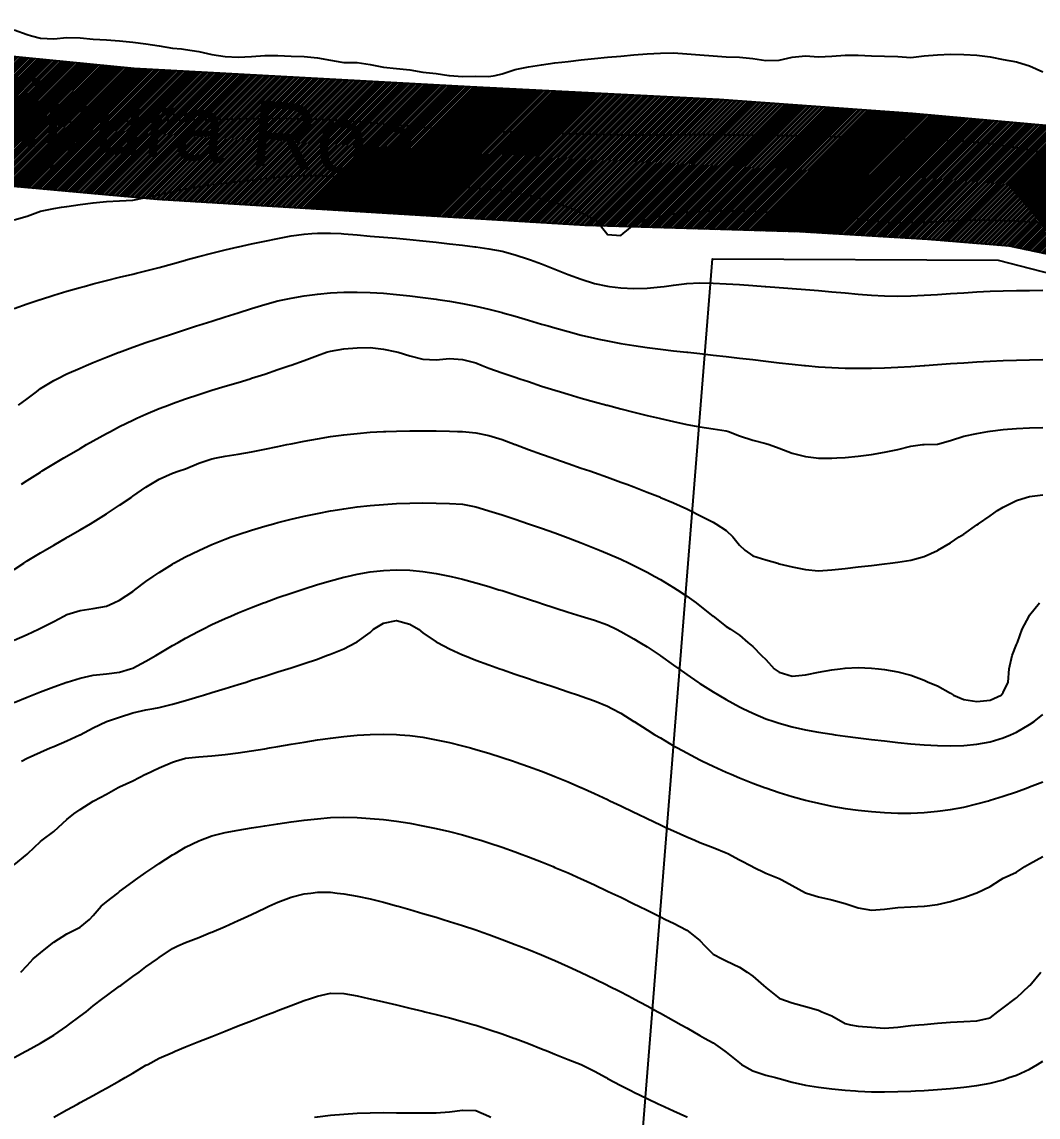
# Model space of a CAD drawing. Extents: x 771911 to 772814, y 1416488 to 1417835.
# Drawn here: x 772245 to 772322.1, y 1417389.2 to 1417472.3 of the extents above; entities that cross this region are included whole.
import ezdxf

# ---------------------------------------------------------------- set-up
doc = ezdxf.new("R2010")
doc.units = 0
doc.header["$MEASUREMENT"] = 0
doc.layers.get('0').update_dxf_attribs({"color": 1, "linetype": 'CONTINUOUS'})
for name, color, linetype in [('746', 1, 'CONTINUOUS'), ('746.5', 1, 'CONTINUOUS'), ('747', 1, 'CONTINUOUS'), ('747.5', 1, 'CONTINUOUS'), ('748', 1, 'CONTINUOUS'), ('748.5', 1, 'CONTINUOUS'), ('749', 1, 'CONTINUOUS'), ('749.5', 1, 'CONTINUOUS'), ('750', 1, 'CONTINUOUS'), ('750.5', 1, 'CONTINUOUS'), ('751', 1, 'CONTINUOUS'), ('751.5', 1, 'CONTINUOUS'), ('752', 1, 'CONTINUOUS'), ('752.5', 1, 'CONTINUOUS'), ('753', 1, 'CONTINUOUS'), ('Survey No. Boundary', 1, 'CONTINUOUS'), ('SyNo_Boundary', 1, 'CONTINUOUS'), ('Tittahalli Kaggalipura Road', 1, 'CONTINUOUS')]:
    doc.layers.add(name, color=color, linetype=linetype)
doc.styles.get("Standard").update_dxf_attribs({"font": 'romans.shx'})

msp = doc.modelspace()

# ---------------------------------------------------------------- hatches: boundary and pattern name
at = {"linetype": 'Continuous', "true_color": 0x636466}
h = msp.add_hatch(dxfattribs=at)
h.set_pattern_fill('ANSI31', color=251)
h.set_pattern_definition([(45, (0, 0), (-0.088388347648, 0.088388347648), [])])
h.paths.add_polyline_path([(772522.605, 1417283.282), (772520.273, 1417268.563), (772513.114, 1417279.501), (772507.162, 1417290.36), (772496.182, 1417312.844), (772486.465, 1417332.406), (772479.386, 1417347.593), (772470.313, 1417366.576), (772466.387, 1417373.719), (772461.818, 1417381.248), (772456.375, 1417390.468), (772449.656, 1417399.267), (772437.614, 1417412.909), (772434.568, 1417415.352), (772429.862, 1417418.006), (772420.904, 1417421.927), (772398.343, 1417429.679), (772374.455, 1417437.098), (772359.806, 1417442.382), (772345.168, 1417448.5), (772332.329, 1417452.613), (772319.893, 1417455.244), (772313.715, 1417455.758), (772303.998, 1417456.338), (772287.74, 1417456.824), (772255.285, 1417458.783), (772218.122, 1417462.161), (772178.418, 1417465.604), (772169.505, 1417466.022), (772152.388, 1417466.955), (772128.675, 1417467.728), (772108.276, 1417467.309), (772091.77, 1417468.596), (772080.058, 1417470.849), (772055.508, 1417476.286), (772058.208, 1417485.719), (772077.753, 1417481.798), (772085.475, 1417480.049), (772095.609, 1417478.541), (772104.838, 1417477.515), (772109.064, 1417477.107), (772119.071, 1417476.495), (772138.247, 1417476.882), (772157.054, 1417476.624), (772180.381, 1417475.948), (772196.42, 1417474.05), (772223.19, 1417472.055), (772238.634, 1417470.221), (772253.531, 1417468.741), (772279.014, 1417467.358), (772297.901, 1417466.392), (772312.541, 1417465.331), (772322.966, 1417464.397), (772327.535, 1417463.818), (772331.621, 1417462.917), (772335.289, 1417461.856), (772341.466, 1417459.507), (772371.808, 1417447.795), (772390.502, 1417441.682), (772410.82, 1417434.724), (772428.227, 1417428.257), (772432.281, 1417426.358), (772437.88, 1417423.044), (772440.261, 1417421.274), (772442.32, 1417419.022), (772450.493, 1417410.045), (772456.22, 1417403.642), (772460.563, 1417398.398), (772465.422, 1417391.673), (772482.284, 1417361.211), (772490.969, 1417343.088), (772497.404, 1417329.704), (772515.608, 1417294.462), (772521.318, 1417285.453)])

# ---------------------------------------------------------------- linework, layer by layer
at = {"layer": '746', "color": 0, "linetype": 'Continuous'}
msp.add_polyline3d([(772244.434, 1417471.666, 746), (772245.434, 1417471.304, 746), (772245.755, 1417471.206, 746), (772246.434, 1417471.036, 746), (772247.434, 1417470.975, 746), (772248.434, 1417471.084, 746), (772249.434, 1417471.049, 746), (772250.434, 1417470.947, 746), (772251.434, 1417470.898, 746), (772252.434, 1417470.819, 746), (772253.434, 1417470.713, 746), (772254.434, 1417470.585, 746), (772255.434, 1417470.439, 746), (772256.434, 1417470.278, 746), (772257.12, 1417470.206, 746), (772257.434, 1417470.175, 746), (772258.434, 1417470.012, 746), (772259.434, 1417469.778, 746), (772260.434, 1417469.631, 746), (772261.434, 1417469.576, 746), (772262.434, 1417469.637, 746), (772263.434, 1417469.718, 746), (772264.434, 1417469.699, 746), (772265.434, 1417469.663, 746), (772266.434, 1417469.624, 746), (772267.434, 1417469.522, 746), (772268.434, 1417469.358, 746), (772269.294, 1417469.206, 746), (772269.434, 1417469.185, 746), (772270.434, 1417469.175, 746), (772271.434, 1417469.017, 746), (772272.434, 1417468.816, 746), (772273.434, 1417468.713, 746), (772274.434, 1417468.632, 746), (772275.434, 1417468.457, 746), (772276.434, 1417468.351, 746), (772277.393, 1417468.206, 746), (772277.434, 1417468.201, 746), (772278.434, 1417468.11, 746), (772279.434, 1417468.144, 746), (772280.434, 1417468.117, 746), (772280.92, 1417468.206, 746), (772281.434, 1417468.328, 746), (772282.434, 1417468.649, 746), (772283.434, 1417468.855, 746), (772284.434, 1417469.011, 746), (772285.434, 1417469.143, 746), (772285.973, 1417469.206, 746), (772286.434, 1417469.262, 746), (772287.434, 1417469.373, 746), (772288.434, 1417469.476, 746), (772289.434, 1417469.575, 746), (772290.434, 1417469.669, 746), (772291.434, 1417469.756, 746), (772292.434, 1417469.831, 746), (772293.434, 1417469.882, 746), (772294.434, 1417469.901, 746), (772295.434, 1417469.848, 746), (772296.434, 1417469.76, 746), (772297.434, 1417469.679, 746), (772298.434, 1417469.607, 746), (772299.434, 1417469.573, 746), (772300.434, 1417469.478, 746), (772301.434, 1417469.342, 746), (772302.434, 1417469.362, 746), (772303.434, 1417469.578, 746), (772304.434, 1417469.674, 746), (772305.434, 1417469.598, 746), (772306.434, 1417469.66, 746), (772307.434, 1417469.74, 746), (772308.434, 1417469.745, 746), (772309.434, 1417469.686, 746), (772310.434, 1417469.668, 746), (772311.434, 1417469.632, 746), (772312.434, 1417469.557, 746), (772313.434, 1417469.678, 746), (772314.434, 1417469.772, 746), (772315.434, 1417469.805, 746), (772316.434, 1417469.797, 746), (772317.434, 1417469.742, 746), (772318.434, 1417469.603, 746), (772319.434, 1417469.397, 746), (772320.434, 1417469.224, 746), (772320.501, 1417469.206, 746), (772321.434, 1417468.934, 746), (772322.434, 1417468.484, 746)], dxfattribs=at)
at = {"layer": '746.5', "color": 0, "linetype": 'Continuous'}
msp.add_polyline3d([(772244.434, 1417464.573, 746.5), (772245.434, 1417464.588, 746.5), (772246.434, 1417464.605, 746.5), (772247.434, 1417464.626, 746.5), (772248.434, 1417464.649, 746.5), (772249.434, 1417464.672, 746.5), (772250.434, 1417464.696, 746.5), (772251.434, 1417464.719, 746.5), (772252.434, 1417464.741, 746.5), (772253.434, 1417464.76, 746.5), (772254.434, 1417464.778, 746.5), (772255.434, 1417464.795, 746.5), (772256.434, 1417464.812, 746.5), (772257.434, 1417464.829, 746.5), (772258.434, 1417464.848, 746.5), (772259.434, 1417464.867, 746.5), (772260.434, 1417464.887, 746.5), (772261.434, 1417464.908, 746.5), (772262.434, 1417464.928, 746.5), (772263.434, 1417464.943, 746.5), (772264.434, 1417464.949, 746.5), (772265.434, 1417464.942, 746.5), (772266.434, 1417464.921, 746.5), (772267.434, 1417464.884, 746.5), (772268.434, 1417464.833, 746.5), (772269.434, 1417464.771, 746.5), (772270.434, 1417464.701, 746.5), (772271.434, 1417464.623, 746.5), (772272.434, 1417464.541, 746.5), (772273.434, 1417464.456, 746.5), (772274.434, 1417464.367, 746.5), (772275.434, 1417464.279, 746.5), (772276.315, 1417464.206, 746.5), (772276.434, 1417464.197, 746.5), (772277.434, 1417464.124, 746.5), (772278.434, 1417464.065, 746.5), (772279.434, 1417464.019, 746.5), (772280.434, 1417463.984, 746.5), (772281.434, 1417463.955, 746.5), (772282.434, 1417463.931, 746.5), (772283.434, 1417463.906, 746.5), (772284.434, 1417463.878, 746.5), (772285.434, 1417463.845, 746.5), (772286.434, 1417463.808, 746.5), (772287.434, 1417463.771, 746.5), (772288.434, 1417463.737, 746.5), (772289.434, 1417463.71, 746.5), (772290.434, 1417463.693, 746.5), (772291.434, 1417463.685, 746.5), (772292.434, 1417463.688, 746.5), (772293.434, 1417463.694, 746.5), (772294.434, 1417463.702, 746.5), (772295.434, 1417463.709, 746.5), (772296.434, 1417463.713, 746.5), (772297.434, 1417463.711, 746.5), (772298.434, 1417463.703, 746.5), (772299.434, 1417463.691, 746.5), (772300.434, 1417463.677, 746.5), (772301.434, 1417463.665, 746.5), (772302.434, 1417463.656, 746.5), (772303.434, 1417463.646, 746.5), (772304.434, 1417463.629, 746.5), (772305.434, 1417463.605, 746.5), (772306.434, 1417463.576, 746.5), (772307.434, 1417463.541, 746.5), (772308.434, 1417463.501, 746.5), (772309.434, 1417463.46, 746.5), (772310.434, 1417463.42, 746.5), (772311.434, 1417463.386, 746.5), (772312.434, 1417463.358, 746.5), (772313.434, 1417463.332, 746.5), (772314.434, 1417463.302, 746.5), (772315.434, 1417463.263, 746.5), (772316.42, 1417463.206, 746.5), (772316.434, 1417463.206, 746.5), (772317.434, 1417463.129, 746.5), (772318.434, 1417463.027, 746.5), (772319.434, 1417462.898, 746.5), (772320.434, 1417462.741, 746.5), (772321.434, 1417462.56, 746.5), (772322.434, 1417462.356, 746.5)], dxfattribs=at)
at = {"layer": '747', "color": 0, "linetype": 'Continuous'}
msp.add_polyline3d([(772244.434, 1417457.238, 747), (772245.434, 1417457.517, 747), (772246.434, 1417457.899, 747), (772247.434, 1417458.116, 747), (772248.016, 1417458.206, 747), (772248.434, 1417458.268, 747), (772249.434, 1417458.406, 747), (772250.434, 1417458.544, 747), (772251.434, 1417458.643, 747), (772252.434, 1417458.68, 747), (772253.434, 1417458.754, 747), (772254.434, 1417458.947, 747), (772255.434, 1417459.167, 747), (772255.602, 1417459.206, 747), (772256.434, 1417459.378, 747), (772257.434, 1417459.592, 747), (772258.434, 1417459.787, 747), (772259.434, 1417459.929, 747), (772260.434, 1417460.039, 747), (772261.434, 1417460.149, 747), (772261.941, 1417460.206, 747), (772262.434, 1417460.261, 747), (772263.434, 1417460.373, 747), (772264.434, 1417460.479, 747), (772265.434, 1417460.565, 747), (772266.434, 1417460.608, 747), (772267.434, 1417460.602, 747), (772268.434, 1417460.561, 747), (772269.434, 1417460.499, 747), (772270.434, 1417460.425, 747), (772271.434, 1417460.343, 747), (772272.434, 1417460.258, 747), (772273.037, 1417460.206, 747), (772273.434, 1417460.172, 747), (772274.434, 1417460.086, 747), (772275.434, 1417460.001, 747), (772276.434, 1417459.916, 747), (772277.434, 1417459.832, 747), (772278.434, 1417459.75, 747), (772279.434, 1417459.666, 747), (772280.434, 1417459.579, 747), (772281.434, 1417459.473, 747), (772282.434, 1417459.318, 747), (772282.977, 1417459.206, 747), (772283.434, 1417459.109, 747), (772284.434, 1417458.857, 747), (772285.434, 1417458.562, 747), (772286.434, 1417458.222, 747), (772286.477, 1417458.206, 747), (772287.434, 1417457.81, 747), (772288.434, 1417457.288, 747), (772288.581, 1417457.206, 747), (772289.379, 1417456.206, 747), (772289.434, 1417456.145, 747), (772290.434, 1417456.072, 747), (772290.61, 1417456.206, 747), (772291.434, 1417456.871, 747), (772292.189, 1417457.206, 747), (772292.434, 1417457.293, 747), (772293.434, 1417457.541, 747), (772294.434, 1417457.711, 747), (772295.434, 1417457.825, 747), (772296.434, 1417457.894, 747), (772297.434, 1417457.926, 747), (772298.434, 1417457.932, 747), (772299.434, 1417457.921, 747), (772300.434, 1417457.898, 747), (772301.434, 1417457.864, 747), (772302.434, 1417457.822, 747), (772303.434, 1417457.772, 747), (772304.434, 1417457.713, 747), (772305.434, 1417457.646, 747), (772306.434, 1417457.568, 747), (772307.434, 1417457.475, 747), (772308.434, 1417457.357, 747), (772309.434, 1417457.207, 747), (772309.44, 1417457.206, 747), (772310.434, 1417457.062, 747), (772311.434, 1417457.02, 747), (772312.434, 1417457.042, 747), (772313.434, 1417457.077, 747), (772314.434, 1417457.133, 747), (772315.434, 1417457.192, 747), (772315.797, 1417457.206, 747), (772316.434, 1417457.231, 747), (772317.434, 1417457.244, 747), (772318.434, 1417457.237, 747), (772319.434, 1417457.211, 747), (772319.535, 1417457.206, 747), (772320.434, 1417457.167, 747), (772321.434, 1417457.104, 747), (772322.434, 1417457.028, 747)], dxfattribs=at)
at = {"layer": '747.5', "color": 0, "linetype": 'Continuous'}
msp.add_polyline3d([(772244.434, 1417450.518, 747.5), (772245.434, 1417450.869, 747.5), (772246.414, 1417451.206, 747.5), (772246.434, 1417451.213, 747.5), (772247.434, 1417451.527, 747.5), (772248.434, 1417451.831, 747.5), (772249.434, 1417452.119, 747.5), (772249.748, 1417452.206, 747.5), (772250.434, 1417452.391, 747.5), (772251.434, 1417452.647, 747.5), (772252.434, 1417452.894, 747.5), (772253.434, 1417453.137, 747.5), (772253.707, 1417453.206, 747.5), (772254.434, 1417453.384, 747.5), (772255.434, 1417453.644, 747.5), (772256.434, 1417453.918, 747.5), (772257.434, 1417454.196, 747.5), (772257.473, 1417454.206, 747.5), (772258.434, 1417454.469, 747.5), (772259.434, 1417454.731, 747.5), (772260.434, 1417454.976, 747.5), (772261.434, 1417455.205, 747.5), (772261.439, 1417455.206, 747.5), (772262.434, 1417455.422, 747.5), (772263.434, 1417455.631, 747.5), (772264.434, 1417455.835, 747.5), (772265.434, 1417456.026, 747.5), (772266.434, 1417456.17, 747.5), (772267.012, 1417456.206, 747.5), (772267.434, 1417456.233, 747.5), (772268.434, 1417456.244, 747.5), (772269.228, 1417456.206, 747.5), (772269.434, 1417456.197, 747.5), (772270.434, 1417456.111, 747.5), (772271.434, 1417456.023, 747.5), (772272.434, 1417455.937, 747.5), (772273.434, 1417455.849, 747.5), (772274.434, 1417455.756, 747.5), (772275.434, 1417455.657, 747.5), (772276.434, 1417455.552, 747.5), (772277.434, 1417455.441, 747.5), (772278.434, 1417455.323, 747.5), (772279.363, 1417455.206, 747.5), (772279.434, 1417455.197, 747.5), (772280.434, 1417455.058, 747.5), (772281.434, 1417454.877, 747.5), (772282.434, 1417454.602, 747.5), (772283.434, 1417454.262, 747.5), (772283.582, 1417454.206, 747.5), (772284.434, 1417453.903, 747.5), (772285.434, 1417453.516, 747.5), (772286.196, 1417453.206, 747.5), (772286.434, 1417453.116, 747.5), (772287.434, 1417452.743, 747.5), (772288.434, 1417452.433, 747.5), (772289.434, 1417452.223, 747.5), (772289.574, 1417452.206, 747.5), (772290.434, 1417452.095, 747.5), (772291.434, 1417452.051, 747.5), (772292.434, 1417452.08, 747.5), (772293.434, 1417452.172, 747.5), (772293.717, 1417452.206, 747.5), (772294.434, 1417452.307, 747.5), (772295.434, 1417452.435, 747.5), (772296.434, 1417452.484, 747.5), (772297.434, 1417452.457, 747.5), (772298.434, 1417452.403, 747.5), (772299.434, 1417452.341, 747.5), (772300.434, 1417452.274, 747.5), (772301.385, 1417452.206, 747.5), (772301.434, 1417452.203, 747.5), (772302.434, 1417452.129, 747.5), (772303.434, 1417452.052, 747.5), (772304.434, 1417451.972, 747.5), (772305.434, 1417451.887, 747.5), (772306.434, 1417451.799, 747.5), (772307.434, 1417451.707, 747.5), (772308.434, 1417451.614, 747.5), (772309.434, 1417451.534, 747.5), (772310.434, 1417451.483, 747.5), (772311.434, 1417451.47, 747.5), (772312.434, 1417451.487, 747.5), (772313.434, 1417451.527, 747.5), (772314.434, 1417451.585, 747.5), (772315.434, 1417451.653, 747.5), (772316.434, 1417451.721, 747.5), (772317.434, 1417451.78, 747.5), (772318.434, 1417451.829, 747.5), (772319.434, 1417451.866, 747.5), (772320.434, 1417451.888, 747.5), (772321.434, 1417451.899, 747.5), (772322.434, 1417451.91, 747.5)], dxfattribs=at)
at = {"layer": '748', "color": 0, "linetype": 'Continuous'}
msp.add_polyline3d([(772244.779, 1417443.206, 748), (772245.434, 1417443.68, 748), (772246.125, 1417444.206, 748), (772246.434, 1417444.466, 748), (772247.434, 1417445.07, 748), (772247.699, 1417445.206, 748), (772248.434, 1417445.562, 748), (772249.434, 1417446.007, 748), (772249.896, 1417446.206, 748), (772250.434, 1417446.433, 748), (772251.434, 1417446.838, 748), (772252.388, 1417447.206, 748), (772252.434, 1417447.224, 748), (772253.434, 1417447.592, 748), (772254.434, 1417447.945, 748), (772255.198, 1417448.206, 748), (772255.434, 1417448.286, 748), (772256.434, 1417448.616, 748), (772257.434, 1417448.94, 748), (772258.268, 1417449.206, 748), (772258.434, 1417449.259, 748), (772259.434, 1417449.574, 748), (772260.434, 1417449.891, 748), (772261.424, 1417450.206, 748), (772261.434, 1417450.21, 748), (772262.434, 1417450.525, 748), (772263.434, 1417450.832, 748), (772264.434, 1417451.101, 748), (772264.931, 1417451.206, 748), (772265.434, 1417451.314, 748), (772266.434, 1417451.482, 748), (772267.434, 1417451.614, 748), (772268.434, 1417451.71, 748), (772269.434, 1417451.765, 748), (772270.434, 1417451.776, 748), (772271.434, 1417451.746, 748), (772272.434, 1417451.682, 748), (772273.434, 1417451.59, 748), (772274.434, 1417451.48, 748), (772275.434, 1417451.358, 748), (772276.434, 1417451.226, 748), (772276.564, 1417451.206, 748), (772277.434, 1417451.08, 748), (772278.434, 1417450.914, 748), (772279.434, 1417450.716, 748), (772280.434, 1417450.483, 748), (772281.434, 1417450.221, 748), (772281.484, 1417450.206, 748), (772282.434, 1417449.939, 748), (772283.434, 1417449.646, 748), (772284.434, 1417449.348, 748), (772284.917, 1417449.206, 748), (772285.434, 1417449.055, 748), (772286.434, 1417448.773, 748), (772287.434, 1417448.513, 748), (772288.434, 1417448.278, 748), (772288.78, 1417448.206, 748), (772289.434, 1417448.066, 748), (772290.434, 1417447.878, 748), (772291.434, 1417447.714, 748), (772292.434, 1417447.571, 748), (772293.434, 1417447.443, 748), (772294.434, 1417447.326, 748), (772295.434, 1417447.216, 748), (772295.523, 1417447.206, 748), (772296.434, 1417447.107, 748), (772297.434, 1417446.999, 748), (772298.434, 1417446.888, 748), (772299.434, 1417446.773, 748), (772300.434, 1417446.653, 748), (772301.434, 1417446.53, 748), (772302.434, 1417446.41, 748), (772303.434, 1417446.298, 748), (772304.354, 1417446.206, 748), (772304.434, 1417446.198, 748), (772305.434, 1417446.115, 748), (772306.434, 1417446.051, 748), (772307.434, 1417446.011, 748), (772308.434, 1417445.993, 748), (772309.434, 1417445.998, 748), (772310.434, 1417446.025, 748), (772311.434, 1417446.07, 748), (772312.434, 1417446.131, 748), (772313.434, 1417446.202, 748), (772313.487, 1417446.206, 748), (772314.434, 1417446.277, 748), (772315.434, 1417446.35, 748), (772316.434, 1417446.416, 748), (772317.434, 1417446.476, 748), (772318.434, 1417446.53, 748), (772319.434, 1417446.576, 748), (772320.434, 1417446.614, 748), (772321.434, 1417446.644, 748), (772322.434, 1417446.662, 748)], dxfattribs=at)
at = {"layer": '748.5', "color": 0, "linetype": 'Continuous'}
msp.add_polyline3d([(772244.998, 1417437.206, 748.5), (772245.434, 1417437.486, 748.5), (772246.434, 1417438.12, 748.5), (772246.573, 1417438.206, 748.5), (772247.434, 1417438.738, 748.5), (772248.215, 1417439.206, 748.5), (772248.434, 1417439.335, 748.5), (772249.434, 1417439.918, 748.5), (772249.933, 1417440.206, 748.5), (772250.434, 1417440.489, 748.5), (772251.434, 1417441.043, 748.5), (772251.735, 1417441.206, 748.5), (772252.434, 1417441.572, 748.5), (772253.434, 1417442.066, 748.5), (772253.741, 1417442.206, 748.5), (772254.434, 1417442.518, 748.5), (772255.434, 1417442.932, 748.5), (772256.147, 1417443.206, 748.5), (772256.434, 1417443.317, 748.5), (772257.434, 1417443.679, 748.5), (772258.434, 1417444.017, 748.5), (772259.044, 1417444.206, 748.5), (772259.434, 1417444.33, 748.5), (772260.434, 1417444.631, 748.5), (772261.434, 1417444.928, 748.5), (772262.345, 1417445.206, 748.5), (772262.434, 1417445.234, 748.5), (772263.434, 1417445.555, 748.5), (772264.434, 1417445.893, 748.5), (772265.341, 1417446.206, 748.5), (772265.434, 1417446.241, 748.5), (772266.434, 1417446.596, 748.5), (772267.434, 1417446.968, 748.5), (772268.129, 1417447.206, 748.5), (772268.434, 1417447.297, 748.5), (772269.434, 1417447.459, 748.5), (772270.434, 1417447.553, 748.5), (772271.434, 1417447.57, 748.5), (772272.434, 1417447.456, 748.5), (772273.434, 1417447.233, 748.5), (772273.542, 1417447.206, 748.5), (772274.434, 1417446.942, 748.5), (772275.434, 1417446.683, 748.5), (772276.434, 1417446.643, 748.5), (772277.434, 1417446.729, 748.5), (772278.434, 1417446.662, 748.5), (772279.434, 1417446.396, 748.5), (772279.916, 1417446.206, 748.5), (772280.434, 1417445.995, 748.5), (772281.434, 1417445.645, 748.5), (772282.434, 1417445.326, 748.5), (772282.789, 1417445.206, 748.5), (772283.434, 1417444.98, 748.5), (772284.434, 1417444.646, 748.5), (772285.434, 1417444.332, 748.5), (772285.854, 1417444.206, 748.5), (772286.434, 1417444.029, 748.5), (772287.434, 1417443.738, 748.5), (772288.434, 1417443.457, 748.5), (772289.364, 1417443.206, 748.5), (772289.434, 1417443.187, 748.5), (772290.434, 1417442.922, 748.5), (772291.434, 1417442.667, 748.5), (772292.434, 1417442.42, 748.5), (772293.341, 1417442.206, 748.5), (772293.434, 1417442.184, 748.5), (772294.434, 1417441.954, 748.5), (772295.434, 1417441.74, 748.5), (772296.434, 1417441.552, 748.5), (772297.434, 1417441.404, 748.5), (772298.434, 1417441.258, 748.5), (772298.605, 1417441.206, 748.5), (772299.434, 1417440.871, 748.5), (772300.434, 1417440.535, 748.5), (772301.434, 1417440.288, 748.5), (772301.695, 1417440.206, 748.5), (772302.434, 1417439.939, 748.5), (772303.434, 1417439.566, 748.5), (772304.434, 1417439.297, 748.5), (772305.257, 1417439.206, 748.5), (772305.434, 1417439.186, 748.5), (772306.434, 1417439.185, 748.5), (772306.802, 1417439.206, 748.5), (772307.434, 1417439.241, 748.5), (772308.434, 1417439.333, 748.5), (772309.434, 1417439.459, 748.5), (772310.434, 1417439.621, 748.5), (772311.434, 1417439.827, 748.5), (772312.434, 1417440.079, 748.5), (772313.316, 1417440.206, 748.5), (772313.434, 1417440.223, 748.5), (772314.434, 1417440.245, 748.5), (772315.434, 1417440.519, 748.5), (772316.434, 1417440.836, 748.5), (772317.434, 1417441.052, 748.5), (772318.273, 1417441.206, 748.5), (772318.434, 1417441.233, 748.5), (772319.434, 1417441.358, 748.5), (772320.434, 1417441.44, 748.5), (772321.434, 1417441.487, 748.5), (772322.434, 1417441.504, 748.5)], dxfattribs=at)
at = {"layer": '749', "color": 0, "linetype": 'Continuous'}
msp.add_polyline3d([(772244.434, 1417430.734, 749), (772245.164, 1417431.206, 749), (772245.434, 1417431.384, 749), (772246.434, 1417431.996, 749), (772246.794, 1417432.206, 749), (772247.434, 1417432.587, 749), (772248.434, 1417433.162, 749), (772248.512, 1417433.206, 749), (772249.434, 1417433.742, 749), (772250.222, 1417434.206, 749), (772250.434, 1417434.334, 749), (772251.434, 1417434.952, 749), (772251.823, 1417435.206, 749), (772252.434, 1417435.604, 749), (772253.301, 1417436.206, 749), (772253.434, 1417436.295, 749), (772254.434, 1417436.978, 749), (772254.809, 1417437.206, 749), (772255.434, 1417437.574, 749), (772256.434, 1417438.035, 749), (772256.954, 1417438.206, 749), (772257.434, 1417438.376, 749), (772258.434, 1417438.807, 749), (772259.434, 1417439.139, 749), (772259.78, 1417439.206, 749), (772260.434, 1417439.324, 749), (772261.434, 1417439.482, 749), (772262.434, 1417439.666, 749), (772263.434, 1417439.865, 749), (772264.434, 1417440.07, 749), (772265.107, 1417440.206, 749), (772265.434, 1417440.273, 749), (772266.434, 1417440.468, 749), (772267.434, 1417440.649, 749), (772268.434, 1417440.811, 749), (772269.434, 1417440.948, 749), (772270.434, 1417441.059, 749), (772271.434, 1417441.142, 749), (772272.434, 1417441.2, 749), (772272.626, 1417441.206, 749), (772273.434, 1417441.235, 749), (772274.434, 1417441.254, 749), (772275.434, 1417441.262, 749), (772276.434, 1417441.258, 749), (772277.434, 1417441.237, 749), (772278.057, 1417441.206, 749), (772278.434, 1417441.189, 749), (772279.434, 1417441.097, 749), (772280.434, 1417440.906, 749), (772281.434, 1417440.583, 749), (772282.434, 1417440.213, 749), (772282.453, 1417440.206, 749), (772283.434, 1417439.841, 749), (772284.434, 1417439.481, 749), (772285.218, 1417439.206, 749), (772285.434, 1417439.129, 749), (772286.434, 1417438.779, 749), (772287.434, 1417438.432, 749), (772288.085, 1417438.206, 749), (772288.434, 1417438.083, 749), (772289.434, 1417437.729, 749), (772290.434, 1417437.369, 749), (772290.879, 1417437.206, 749), (772291.434, 1417436.998, 749), (772292.434, 1417436.613, 749), (772293.434, 1417436.21, 749), (772293.443, 1417436.206, 749), (772294.434, 1417435.783, 749), (772295.434, 1417435.328, 749), (772295.691, 1417435.206, 749), (772296.434, 1417434.841, 749), (772297.434, 1417434.328, 749), (772297.644, 1417434.206, 749), (772298.434, 1417433.702, 749), (772298.924, 1417433.206, 749), (772299.434, 1417432.594, 749), (772299.839, 1417432.206, 749), (772300.434, 1417431.783, 749), (772301.434, 1417431.463, 749), (772302.35, 1417431.206, 749), (772302.434, 1417431.176, 749), (772303.434, 1417430.934, 749), (772304.434, 1417430.743, 749), (772305.434, 1417430.637, 749), (772306.434, 1417430.709, 749), (772307.434, 1417430.819, 749), (772308.434, 1417430.929, 749), (772309.434, 1417431.041, 749), (772310.434, 1417431.156, 749), (772310.853, 1417431.206, 749), (772311.434, 1417431.281, 749), (772312.434, 1417431.439, 749), (772313.434, 1417431.719, 749), (772314.434, 1417432.188, 749), (772314.462, 1417432.206, 749), (772315.434, 1417432.75, 749), (772316.098, 1417433.206, 749), (772316.434, 1417433.41, 749), (772317.434, 1417434.113, 749), (772317.551, 1417434.206, 749), (772318.434, 1417434.813, 749), (772318.99, 1417435.206, 749), (772319.434, 1417435.47, 749), (772320.434, 1417435.975, 749), (772321.159, 1417436.206, 749), (772321.434, 1417436.284, 749), (772322.434, 1417436.391, 749)], dxfattribs=at)
at = {"layer": '749.5', "color": 0, "linetype": 'Continuous'}
msp.add_polyline3d([(772244.434, 1417425.391, 749.5), (772245.434, 1417425.819, 749.5), (772246.292, 1417426.206, 749.5), (772246.434, 1417426.276, 749.5), (772247.434, 1417426.802, 749.5), (772248.197, 1417427.206, 749.5), (772248.434, 1417427.328, 749.5), (772249.434, 1417427.63, 749.5), (772250.434, 1417427.777, 749.5), (772251.434, 1417427.956, 749.5), (772251.99, 1417428.206, 749.5), (772252.434, 1417428.402, 749.5), (772253.434, 1417429.079, 749.5), (772253.584, 1417429.206, 749.5), (772254.434, 1417429.816, 749.5), (772254.976, 1417430.206, 749.5), (772255.434, 1417430.513, 749.5), (772256.434, 1417431.143, 749.5), (772256.545, 1417431.206, 749.5), (772257.434, 1417431.708, 749.5), (772258.434, 1417432.181, 749.5), (772258.491, 1417432.206, 749.5), (772259.434, 1417432.62, 749.5), (772260.434, 1417433.036, 749.5), (772260.895, 1417433.206, 749.5), (772261.434, 1417433.402, 749.5), (772262.434, 1417433.727, 749.5), (772263.434, 1417434.022, 749.5), (772264.105, 1417434.206, 749.5), (772264.434, 1417434.295, 749.5), (772265.434, 1417434.547, 749.5), (772266.434, 1417434.779, 749.5), (772267.434, 1417434.989, 749.5), (772268.434, 1417435.175, 749.5), (772268.625, 1417435.206, 749.5), (772269.434, 1417435.339, 749.5), (772270.434, 1417435.476, 749.5), (772271.434, 1417435.588, 749.5), (772272.434, 1417435.673, 749.5), (772273.434, 1417435.733, 749.5), (772274.434, 1417435.769, 749.5), (772275.434, 1417435.783, 749.5), (772276.434, 1417435.778, 749.5), (772277.434, 1417435.753, 749.5), (772278.434, 1417435.68, 749.5), (772279.434, 1417435.476, 749.5), (772280.355, 1417435.206, 749.5), (772280.434, 1417435.185, 749.5), (772281.434, 1417434.874, 749.5), (772282.434, 1417434.545, 749.5), (772283.434, 1417434.207, 749.5), (772283.436, 1417434.206, 749.5), (772284.434, 1417433.861, 749.5), (772285.434, 1417433.505, 749.5), (772286.249, 1417433.206, 749.5), (772286.434, 1417433.139, 749.5), (772287.434, 1417432.76, 749.5), (772288.434, 1417432.365, 749.5), (772288.815, 1417432.206, 749.5), (772289.434, 1417431.95, 749.5), (772290.434, 1417431.51, 749.5), (772291.079, 1417431.206, 749.5), (772291.434, 1417431.039, 749.5), (772292.434, 1417430.531, 749.5), (772293.024, 1417430.206, 749.5), (772293.434, 1417429.978, 749.5), (772294.434, 1417429.376, 749.5), (772294.697, 1417429.206, 749.5), (772295.434, 1417428.719, 749.5), (772296.147, 1417428.206, 749.5), (772296.434, 1417427.992, 749.5), (772297.414, 1417427.206, 749.5), (772297.434, 1417427.19, 749.5), (772298.434, 1417426.42, 749.5), (772298.742, 1417426.206, 749.5), (772299.434, 1417425.754, 749.5), (772300.074, 1417425.206, 749.5), (772300.434, 1417424.9, 749.5), (772301.109, 1417424.206, 749.5), (772301.434, 1417423.907, 749.5), (772302.071, 1417423.206, 749.5), (772302.434, 1417422.962, 749.5), (772303.434, 1417422.645, 749.5), (772304.434, 1417422.74, 749.5), (772305.434, 1417422.959, 749.5), (772306.434, 1417423.138, 749.5), (772307.059, 1417423.206, 749.5), (772307.434, 1417423.254, 749.5), (772308.434, 1417423.297, 749.5), (772309.434, 1417423.265, 749.5), (772309.984, 1417423.206, 749.5), (772310.434, 1417423.161, 749.5), (772311.434, 1417422.983, 749.5), (772312.434, 1417422.719, 749.5), (772313.434, 1417422.353, 749.5), (772313.729, 1417422.206, 749.5), (772314.434, 1417421.907, 749.5), (772315.434, 1417421.355, 749.5), (772315.659, 1417421.206, 749.5), (772316.434, 1417420.884, 749.5), (772317.434, 1417420.717, 749.5), (772318.434, 1417420.822, 749.5), (772319.261, 1417421.206, 749.5), (772319.434, 1417421.42, 749.5), (772319.804, 1417422.206, 749.5), (772319.871, 1417423.206, 749.5), (772320.095, 1417424.206, 749.5), (772320.434, 1417425.05, 749.5), (772320.507, 1417425.206, 749.5), (772320.866, 1417426.206, 749.5), (772321.393, 1417427.206, 749.5), (772321.434, 1417427.27, 749.5), (772322.169, 1417428.206, 749.5)], dxfattribs=at)
at = {"layer": '750', "color": 0, "linetype": 'Continuous'}
msp.add_polyline3d([(772244.434, 1417420.644, 750), (772245.434, 1417421.053, 750), (772245.812, 1417421.206, 750), (772246.434, 1417421.452, 750), (772247.434, 1417421.836, 750), (772248.434, 1417422.196, 750), (772248.465, 1417422.206, 750), (772249.434, 1417422.505, 750), (772250.434, 1417422.716, 750), (772251.434, 1417422.837, 750), (772252.434, 1417422.959, 750), (772253.27, 1417423.206, 750), (772253.434, 1417423.265, 750), (772254.434, 1417423.792, 750), (772255.187, 1417424.206, 750), (772255.434, 1417424.372, 750), (772256.434, 1417424.965, 750), (772256.881, 1417425.206, 750), (772257.434, 1417425.534, 750), (772258.434, 1417426.063, 750), (772258.732, 1417426.206, 750), (772259.434, 1417426.56, 750), (772260.434, 1417427.02, 750), (772260.868, 1417427.206, 750), (772261.434, 1417427.453, 750), (772262.434, 1417427.859, 750), (772263.343, 1417428.206, 750), (772263.434, 1417428.241, 750), (772264.434, 1417428.604, 750), (772265.434, 1417428.95, 750), (772266.21, 1417429.206, 750), (772266.434, 1417429.279, 750), (772267.434, 1417429.59, 750), (772268.434, 1417429.881, 750), (772269.434, 1417430.145, 750), (772269.698, 1417430.206, 750), (772270.434, 1417430.373, 750), (772271.434, 1417430.552, 750), (772272.434, 1417430.668, 750), (772273.434, 1417430.714, 750), (772274.434, 1417430.687, 750), (772275.434, 1417430.593, 750), (772276.434, 1417430.44, 750), (772277.434, 1417430.239, 750), (772277.573, 1417430.206, 750), (772278.434, 1417430, 750), (772279.434, 1417429.731, 750), (772280.434, 1417429.439, 750), (772281.196, 1417429.206, 750), (772281.434, 1417429.133, 750), (772282.434, 1417428.814, 750), (772283.434, 1417428.488, 750), (772284.295, 1417428.206, 750), (772284.434, 1417428.161, 750), (772285.434, 1417427.833, 750), (772286.434, 1417427.512, 750), (772287.418, 1417427.206, 750), (772287.434, 1417427.202, 750), (772288.434, 1417426.904, 750), (772289.434, 1417426.544, 750), (772290.111, 1417426.206, 750), (772290.434, 1417426.034, 750), (772291.434, 1417425.47, 750), (772291.871, 1417425.206, 750), (772292.434, 1417424.868, 750), (772293.429, 1417424.206, 750), (772293.434, 1417424.203, 750), (772294.434, 1417423.488, 750), (772294.825, 1417423.206, 750), (772295.434, 1417422.768, 750), (772296.265, 1417422.206, 750), (772296.434, 1417422.093, 750), (772297.434, 1417421.462, 750), (772297.861, 1417421.206, 750), (772298.434, 1417420.872, 750), (772299.434, 1417420.328, 750), (772299.675, 1417420.206, 750), (772300.434, 1417419.839, 750), (772301.434, 1417419.423, 750), (772302.074, 1417419.206, 750), (772302.434, 1417419.082, 750), (772303.434, 1417418.799, 750), (772304.434, 1417418.576, 750), (772305.434, 1417418.395, 750), (772306.434, 1417418.241, 750), (772306.689, 1417418.206, 750), (772307.434, 1417418.102, 750), (772308.434, 1417417.974, 750), (772309.434, 1417417.854, 750), (772310.434, 1417417.739, 750), (772311.434, 1417417.629, 750), (772312.434, 1417417.529, 750), (772313.434, 1417417.446, 750), (772314.434, 1417417.387, 750), (772315.434, 1417417.366, 750), (772316.434, 1417417.397, 750), (772317.434, 1417417.493, 750), (772318.434, 1417417.677, 750), (772319.434, 1417417.975, 750), (772319.981, 1417418.206, 750), (772320.434, 1417418.402, 750), (772321.434, 1417418.986, 750), (772321.765, 1417419.206, 750), (772322.434, 1417419.751, 750)], dxfattribs=at)
at = {"layer": '750.5', "color": 0, "linetype": 'Continuous'}
msp.add_polyline3d([(772245.002, 1417416.206, 750.5), (772245.434, 1417416.428, 750.5), (772246.434, 1417416.896, 750.5), (772247.181, 1417417.206, 750.5), (772247.434, 1417417.315, 750.5), (772248.434, 1417417.742, 750.5), (772249.429, 1417418.206, 750.5), (772249.434, 1417418.209, 750.5), (772250.434, 1417418.721, 750.5), (772251.432, 1417419.206, 750.5), (772251.434, 1417419.207, 750.5), (772252.434, 1417419.533, 750.5), (772253.434, 1417419.861, 750.5), (772254.434, 1417420.092, 750.5), (772255.026, 1417420.206, 750.5), (772255.434, 1417420.284, 750.5), (772256.434, 1417420.529, 750.5), (772257.434, 1417420.806, 750.5), (772258.434, 1417421.1, 750.5), (772258.794, 1417421.206, 750.5), (772259.434, 1417421.405, 750.5), (772260.434, 1417421.715, 750.5), (772261.434, 1417422.026, 750.5), (772262.017, 1417422.206, 750.5), (772262.434, 1417422.34, 750.5), (772263.434, 1417422.653, 750.5), (772264.434, 1417422.968, 750.5), (772265.187, 1417423.206, 750.5), (772265.434, 1417423.286, 750.5), (772266.434, 1417423.611, 750.5), (772267.434, 1417423.95, 750.5), (772268.132, 1417424.206, 750.5), (772268.434, 1417424.318, 750.5), (772269.434, 1417424.731, 750.5), (772270.34, 1417425.206, 750.5), (772270.434, 1417425.255, 750.5), (772271.434, 1417425.963, 750.5), (772271.68, 1417426.206, 750.5), (772272.434, 1417426.677, 750.5), (772273.434, 1417426.882, 750.5), (772274.434, 1417426.581, 750.5), (772275.098, 1417426.206, 750.5), (772275.434, 1417425.925, 750.5), (772276.434, 1417425.263, 750.5), (772276.543, 1417425.206, 750.5), (772277.434, 1417424.71, 750.5), (772278.434, 1417424.268, 750.5), (772278.59, 1417424.206, 750.5), (772279.434, 1417423.868, 750.5), (772280.434, 1417423.501, 750.5), (772281.273, 1417423.206, 750.5), (772281.434, 1417423.15, 750.5), (772282.434, 1417422.805, 750.5), (772283.434, 1417422.468, 750.5), (772284.224, 1417422.206, 750.5), (772284.434, 1417422.136, 750.5), (772285.434, 1417421.802, 750.5), (772286.434, 1417421.471, 750.5), (772287.239, 1417421.206, 750.5), (772287.434, 1417421.139, 750.5), (772288.434, 1417420.789, 750.5), (772289.434, 1417420.377, 750.5), (772289.754, 1417420.206, 750.5), (772290.434, 1417419.852, 750.5), (772291.434, 1417419.221, 750.5), (772291.454, 1417419.206, 750.5), (772292.434, 1417418.582, 750.5), (772293.023, 1417418.206, 750.5), (772293.434, 1417417.961, 750.5), (772294.434, 1417417.376, 750.5), (772294.734, 1417417.206, 750.5), (772295.434, 1417416.824, 750.5), (772296.434, 1417416.306, 750.5), (772296.635, 1417416.206, 750.5), (772297.434, 1417415.817, 750.5), (772298.434, 1417415.361, 750.5), (772298.797, 1417415.206, 750.5), (772299.434, 1417414.934, 750.5), (772300.434, 1417414.537, 750.5), (772301.341, 1417414.206, 750.5), (772301.434, 1417414.172, 750.5), (772302.434, 1417413.831, 750.5), (772303.434, 1417413.525, 750.5), (772304.434, 1417413.253, 750.5), (772304.631, 1417413.206, 750.5), (772305.434, 1417413.01, 750.5), (772306.434, 1417412.8, 750.5), (772307.434, 1417412.625, 750.5), (772308.434, 1417412.484, 750.5), (772309.434, 1417412.376, 750.5), (772310.434, 1417412.303, 750.5), (772311.434, 1417412.267, 750.5), (772312.434, 1417412.271, 750.5), (772313.434, 1417412.316, 750.5), (772314.434, 1417412.406, 750.5), (772315.434, 1417412.543, 750.5), (772316.434, 1417412.728, 750.5), (772317.434, 1417412.962, 750.5), (772318.306, 1417413.206, 750.5), (772318.434, 1417413.24, 750.5), (772319.434, 1417413.545, 750.5), (772320.434, 1417413.884, 750.5), (772321.32, 1417414.206, 750.5), (772321.434, 1417414.248, 750.5), (772322.434, 1417414.631, 750.5)], dxfattribs=at)
at = {"layer": '751', "color": 0, "linetype": 'Continuous'}
msp.add_polyline3d([(772244.434, 1417408.353, 751), (772245.434, 1417409.155, 751), (772245.482, 1417409.206, 751), (772246.434, 1417410.102, 751), (772246.556, 1417410.206, 751), (772247.434, 1417410.869, 751), (772247.808, 1417411.206, 751), (772248.434, 1417411.771, 751), (772248.958, 1417412.206, 751), (772249.434, 1417412.55, 751), (772250.434, 1417413.172, 751), (772250.489, 1417413.206, 751), (772251.434, 1417413.71, 751), (772252.332, 1417414.206, 751), (772252.434, 1417414.253, 751), (772253.434, 1417414.724, 751), (772254.391, 1417415.206, 751), (772254.434, 1417415.227, 751), (772255.434, 1417415.7, 751), (772256.434, 1417416.129, 751), (772256.663, 1417416.206, 751), (772257.434, 1417416.43, 751), (772258.434, 1417416.531, 751), (772259.434, 1417416.6, 751), (772260.434, 1417416.705, 751), (772261.434, 1417416.836, 751), (772262.434, 1417416.985, 751), (772263.434, 1417417.146, 751), (772263.794, 1417417.206, 751), (772264.434, 1417417.315, 751), (772265.434, 1417417.484, 751), (772266.434, 1417417.651, 751), (772267.434, 1417417.809, 751), (772268.434, 1417417.953, 751), (772269.434, 1417418.077, 751), (772270.434, 1417418.175, 751), (772270.953, 1417418.206, 751), (772271.434, 1417418.237, 751), (772272.434, 1417418.257, 751), (772273.434, 1417418.226, 751), (772273.671, 1417418.206, 751), (772274.434, 1417418.144, 751), (772275.434, 1417418.011, 751), (772276.434, 1417417.833, 751), (772277.434, 1417417.617, 751), (772278.434, 1417417.371, 751), (772279.037, 1417417.206, 751), (772279.434, 1417417.099, 751), (772280.434, 1417416.806, 751), (772281.434, 1417416.493, 751), (772282.292, 1417416.206, 751), (772282.434, 1417416.159, 751), (772283.434, 1417415.806, 751), (772284.434, 1417415.434, 751), (772285.013, 1417415.206, 751), (772285.434, 1417415.041, 751), (772286.434, 1417414.629, 751), (772287.412, 1417414.206, 751), (772287.434, 1417414.197, 751), (772288.434, 1417413.748, 751), (772289.434, 1417413.285, 751), (772289.599, 1417413.206, 751), (772290.434, 1417412.812, 751), (772291.434, 1417412.333, 751), (772291.696, 1417412.206, 751), (772292.434, 1417411.853, 751), (772293.434, 1417411.378, 751), (772293.801, 1417411.206, 751), (772294.434, 1417410.911, 751), (772295.434, 1417410.462, 751), (772296.042, 1417410.206, 751), (772296.434, 1417410.042, 751), (772297.434, 1417409.661, 751), (772298.434, 1417409.258, 751), (772298.543, 1417409.206, 751), (772299.434, 1417408.724, 751), (772300.417, 1417408.206, 751), (772300.434, 1417408.197, 751), (772301.434, 1417407.723, 751), (772302.434, 1417407.297, 751), (772302.631, 1417407.206, 751), (772303.434, 1417406.764, 751), (772304.434, 1417406.229, 751), (772304.509, 1417406.206, 751), (772305.434, 1417405.92, 751), (772306.434, 1417405.698, 751), (772307.434, 1417405.413, 751), (772308.05, 1417405.206, 751), (772308.434, 1417405.075, 751), (772309.434, 1417404.916, 751), (772310.434, 1417404.989, 751), (772311.434, 1417405.112, 751), (772312.434, 1417405.163, 751), (772313.434, 1417405.203, 751), (772313.458, 1417405.206, 751), (772314.434, 1417405.342, 751), (772315.434, 1417405.567, 751), (772316.434, 1417405.876, 751), (772317.364, 1417406.206, 751), (772317.434, 1417406.231, 751), (772318.434, 1417406.696, 751), (772319.221, 1417407.206, 751), (772319.434, 1417407.332, 751), (772320.434, 1417407.782, 751), (772321.065, 1417408.206, 751), (772321.434, 1417408.414, 751), (772322.434, 1417408.972, 751)], dxfattribs=at)
at = {"layer": '751.5', "color": 0, "linetype": 'Continuous'}
msp.add_polyline3d([(772244.932, 1417400.206, 751.5), (772245.434, 1417400.7, 751.5), (772245.886, 1417401.206, 751.5), (772246.434, 1417401.664, 751.5), (772247.099, 1417402.206, 751.5), (772247.434, 1417402.475, 751.5), (772248.434, 1417403.109, 751.5), (772248.628, 1417403.206, 751.5), (772249.434, 1417403.608, 751.5), (772250.16, 1417404.206, 751.5), (772250.434, 1417404.49, 751.5), (772251.041, 1417405.206, 751.5), (772251.434, 1417405.547, 751.5), (772252.291, 1417406.206, 751.5), (772252.434, 1417406.323, 751.5), (772253.434, 1417407.064, 751.5), (772253.646, 1417407.206, 751.5), (772254.434, 1417407.773, 751.5), (772255.092, 1417408.206, 751.5), (772255.434, 1417408.445, 751.5), (772256.434, 1417409.089, 751.5), (772256.64, 1417409.206, 751.5), (772257.434, 1417409.688, 751.5), (772258.434, 1417410.159, 751.5), (772258.559, 1417410.206, 751.5), (772259.434, 1417410.546, 751.5), (772260.434, 1417410.802, 751.5), (772261.434, 1417410.983, 751.5), (772262.434, 1417411.147, 751.5), (772262.798, 1417411.206, 751.5), (772263.434, 1417411.305, 751.5), (772264.434, 1417411.458, 751.5), (772265.434, 1417411.6, 751.5), (772266.434, 1417411.728, 751.5), (772267.434, 1417411.838, 751.5), (772268.434, 1417411.922, 751.5), (772269.434, 1417411.957, 751.5), (772270.434, 1417411.931, 751.5), (772271.434, 1417411.864, 751.5), (772272.434, 1417411.768, 751.5), (772273.434, 1417411.644, 751.5), (772274.434, 1417411.492, 751.5), (772275.434, 1417411.311, 751.5), (772275.941, 1417411.206, 751.5), (772276.434, 1417411.104, 751.5), (772277.434, 1417410.869, 751.5), (772278.434, 1417410.608, 751.5), (772279.434, 1417410.322, 751.5), (772279.811, 1417410.206, 751.5), (772280.434, 1417410.014, 751.5), (772281.434, 1417409.682, 751.5), (772282.434, 1417409.329, 751.5), (772282.763, 1417409.206, 751.5), (772283.434, 1417408.955, 751.5), (772284.434, 1417408.562, 751.5), (772285.301, 1417408.206, 751.5), (772285.434, 1417408.152, 751.5), (772286.434, 1417407.724, 751.5), (772287.434, 1417407.282, 751.5), (772287.599, 1417407.206, 751.5), (772288.434, 1417406.825, 751.5), (772289.434, 1417406.358, 751.5), (772289.751, 1417406.206, 751.5), (772290.434, 1417405.879, 751.5), (772291.434, 1417405.392, 751.5), (772291.811, 1417405.206, 751.5), (772292.434, 1417404.899, 751.5), (772293.434, 1417404.404, 751.5), (772293.828, 1417404.206, 751.5), (772294.434, 1417403.91, 751.5), (772295.434, 1417403.384, 751.5), (772295.676, 1417403.206, 751.5), (772296.434, 1417402.596, 751.5), (772296.815, 1417402.206, 751.5), (772297.434, 1417401.58, 751.5), (772298.127, 1417401.206, 751.5), (772298.434, 1417401.057, 751.5), (772299.434, 1417400.578, 751.5), (772300.011, 1417400.206, 751.5), (772300.434, 1417399.905, 751.5), (772301.262, 1417399.206, 751.5), (772301.434, 1417399.036, 751.5), (772302.434, 1417398.227, 751.5), (772302.497, 1417398.206, 751.5), (772303.434, 1417397.867, 751.5), (772304.434, 1417397.597, 751.5), (772305.434, 1417397.32, 751.5), (772305.686, 1417397.206, 751.5), (772306.434, 1417396.886, 751.5), (772307.434, 1417396.303, 751.5), (772307.854, 1417396.206, 751.5), (772308.434, 1417396.099, 751.5), (772309.434, 1417396.028, 751.5), (772310.434, 1417395.969, 751.5), (772311.434, 1417396.041, 751.5), (772312.434, 1417396.155, 751.5), (772313.039, 1417396.206, 751.5), (772313.434, 1417396.238, 751.5), (772314.434, 1417396.33, 751.5), (772315.434, 1417396.416, 751.5), (772316.434, 1417396.47, 751.5), (772317.434, 1417396.526, 751.5), (772318.434, 1417396.746, 751.5), (772319.02, 1417397.206, 751.5), (772319.434, 1417397.512, 751.5), (772320.364, 1417398.206, 751.5), (772320.434, 1417398.269, 751.5), (772321.434, 1417399.181, 751.5), (772321.452, 1417399.206, 751.5), (772322.293, 1417400.206, 751.5)], dxfattribs=at)
at = {"layer": '752', "color": 0, "linetype": 'Continuous'}
msp.add_polyline3d([(772244.434, 1417393.737, 752), (772245.334, 1417394.206, 752), (772245.434, 1417394.256, 752), (772246.434, 1417394.81, 752), (772247.078, 1417395.206, 752), (772247.434, 1417395.431, 752), (772248.434, 1417396.117, 752), (772248.56, 1417396.206, 752), (772249.434, 1417396.862, 752), (772249.886, 1417397.206, 752), (772250.434, 1417397.645, 752), (772251.164, 1417398.206, 752), (772251.434, 1417398.415, 752), (772252.434, 1417399.146, 752), (772252.522, 1417399.206, 752), (772253.434, 1417399.874, 752), (772253.916, 1417400.206, 752), (772254.434, 1417400.6, 752), (772255.296, 1417401.206, 752), (772255.434, 1417401.313, 752), (772256.434, 1417401.993, 752), (772256.857, 1417402.206, 752), (772257.434, 1417402.456, 752), (772258.434, 1417402.837, 752), (772259.335, 1417403.206, 752), (772259.434, 1417403.245, 752), (772260.434, 1417403.674, 752), (772261.434, 1417404.127, 752), (772261.6, 1417404.206, 752), (772262.434, 1417404.585, 752), (772263.434, 1417405.055, 752), (772263.738, 1417405.206, 752), (772264.434, 1417405.51, 752), (772265.434, 1417405.901, 752), (772266.434, 1417406.153, 752), (772266.921, 1417406.206, 752), (772267.434, 1417406.267, 752), (772268.434, 1417406.259, 752), (772268.934, 1417406.206, 752), (772269.434, 1417406.153, 752), (772270.434, 1417405.978, 752), (772271.434, 1417405.755, 752), (772272.434, 1417405.504, 752), (772273.434, 1417405.237, 752), (772273.545, 1417405.206, 752), (772274.434, 1417404.954, 752), (772275.434, 1417404.664, 752), (772276.434, 1417404.366, 752), (772276.954, 1417404.206, 752), (772277.434, 1417404.057, 752), (772278.434, 1417403.736, 752), (772279.434, 1417403.403, 752), (772280, 1417403.206, 752), (772280.434, 1417403.055, 752), (772281.434, 1417402.691, 752), (772282.434, 1417402.313, 752), (772282.705, 1417402.206, 752), (772283.434, 1417401.918, 752), (772284.434, 1417401.507, 752), (772285.138, 1417401.206, 752), (772285.434, 1417401.08, 752), (772286.434, 1417400.638, 752), (772287.375, 1417400.206, 752), (772287.434, 1417400.179, 752), (772288.434, 1417399.706, 752), (772289.434, 1417399.216, 752), (772289.453, 1417399.206, 752), (772290.434, 1417398.71, 752), (772291.395, 1417398.206, 752), (772291.434, 1417398.186, 752), (772292.434, 1417397.649, 752), (772293.231, 1417397.206, 752), (772293.434, 1417397.096, 752), (772294.434, 1417396.538, 752), (772295.017, 1417396.206, 752), (772295.434, 1417395.974, 752), (772296.434, 1417395.407, 752), (772296.787, 1417395.206, 752), (772297.434, 1417394.838, 752), (772298.315, 1417394.206, 752), (772298.434, 1417394.126, 752), (772299.434, 1417393.319, 752), (772299.592, 1417393.206, 752), (772300.434, 1417392.73, 752), (772301.434, 1417392.406, 752), (772302.172, 1417392.206, 752), (772302.434, 1417392.133, 752), (772303.434, 1417391.865, 752), (772304.434, 1417391.647, 752), (772305.434, 1417391.492, 752), (772306.434, 1417391.368, 752), (772307.434, 1417391.267, 752), (772308.217, 1417391.206, 752), (772308.434, 1417391.189, 752), (772309.434, 1417391.141, 752), (772310.434, 1417391.129, 752), (772311.434, 1417391.146, 752), (772312.434, 1417391.187, 752), (772312.781, 1417391.206, 752), (772313.434, 1417391.243, 752), (772314.434, 1417391.311, 752), (772315.434, 1417391.389, 752), (772316.434, 1417391.48, 752), (772317.434, 1417391.6, 752), (772318.434, 1417391.782, 752), (772319.434, 1417392.052, 752), (772319.864, 1417392.206, 752), (772320.434, 1417392.4, 752), (772321.434, 1417392.854, 752), (772322.032, 1417393.206, 752), (772322.434, 1417393.461, 752)], dxfattribs=at)
at = {"layer": '752.5', "color": 0, "linetype": 'Continuous'}
msp.add_polyline3d([(772247.434, 1417389.211, 752.5), (772248.434, 1417389.763, 752.5), (772249.229, 1417390.206, 752.5), (772249.434, 1417390.326, 752.5), (772250.434, 1417390.865, 752.5), (772251.07, 1417391.206, 752.5), (772251.434, 1417391.403, 752.5), (772252.434, 1417391.967, 752.5), (772252.857, 1417392.206, 752.5), (772253.434, 1417392.557, 752.5), (772254.434, 1417393.14, 752.5), (772254.562, 1417393.206, 752.5), (772255.434, 1417393.672, 752.5), (772256.434, 1417394.118, 752.5), (772256.643, 1417394.206, 752.5), (772257.434, 1417394.531, 752.5), (772258.434, 1417394.936, 752.5), (772259.107, 1417395.206, 752.5), (772259.434, 1417395.338, 752.5), (772260.434, 1417395.737, 752.5), (772261.434, 1417396.132, 752.5), (772261.627, 1417396.206, 752.5), (772262.434, 1417396.525, 752.5), (772263.434, 1417396.915, 752.5), (772264.197, 1417397.206, 752.5), (772264.434, 1417397.302, 752.5), (772265.434, 1417397.689, 752.5), (772266.434, 1417398.059, 752.5), (772266.917, 1417398.206, 752.5), (772267.434, 1417398.396, 752.5), (772268.434, 1417398.62, 752.5), (772269.434, 1417398.595, 752.5), (772270.434, 1417398.406, 752.5), (772271.298, 1417398.206, 752.5), (772271.434, 1417398.179, 752.5), (772272.434, 1417397.949, 752.5), (772273.434, 1417397.716, 752.5), (772274.434, 1417397.482, 752.5), (772275.434, 1417397.244, 752.5), (772275.581, 1417397.206, 752.5), (772276.434, 1417396.997, 752.5), (772277.434, 1417396.739, 752.5), (772278.434, 1417396.466, 752.5), (772279.323, 1417396.206, 752.5), (772279.434, 1417396.175, 752.5), (772280.434, 1417395.864, 752.5), (772281.434, 1417395.528, 752.5), (772282.325, 1417395.206, 752.5), (772282.434, 1417395.168, 752.5), (772283.434, 1417394.788, 752.5), (772284.434, 1417394.391, 752.5), (772284.891, 1417394.206, 752.5), (772285.434, 1417393.986, 752.5), (772286.434, 1417393.588, 752.5), (772287.434, 1417393.207, 752.5), (772287.435, 1417393.206, 752.5), (772288.434, 1417392.699, 752.5), (772289.326, 1417392.206, 752.5), (772289.434, 1417392.148, 752.5), (772290.434, 1417391.62, 752.5), (772291.252, 1417391.206, 752.5), (772291.434, 1417391.116, 752.5), (772292.434, 1417390.625, 752.5), (772293.306, 1417390.206, 752.5), (772293.434, 1417390.146, 752.5), (772294.434, 1417389.68, 752.5), (772295.434, 1417389.226, 752.5), (772295.477, 1417389.206, 752.5)], dxfattribs=at)
at = {"layer": '753', "color": 0, "linetype": 'Continuous'}
msp.add_polyline3d([(772267.211, 1417389.206, 753), (772267.434, 1417389.239, 753), (772268.434, 1417389.355, 753), (772269.434, 1417389.443, 753), (772270.434, 1417389.503, 753), (772271.434, 1417389.538, 753), (772272.434, 1417389.552, 753), (772273.434, 1417389.549, 753), (772274.434, 1417389.54, 753), (772275.434, 1417389.534, 753), (772276.434, 1417389.548, 753), (772277.434, 1417389.613, 753), (772278.434, 1417389.744, 753), (772279.434, 1417389.724, 753), (772280.434, 1417389.295, 753), (772280.585, 1417389.206, 753)], dxfattribs=at)
at = {"layer": 'SyNo_Boundary', "color": 51, "linetype": 'Continuous', "true_color": 0xf7f281, "flags": 128}
msp.add_lwpolyline([(772289.93, 1417360.957), (772297.381, 1417454.304), (772319.035, 1417454.191), (772342.775, 1417448.075), (772359.479, 1417440.877), (772417.033, 1417421.88), (772423.669, 1417420.118), (772431.176, 1417416.553), (772438.835, 1417409.577), (772453.85, 1417392.591), (772470.002, 1417363.244), (772487.854, 1417326.502), (772370.374, 1417346.71), (772289.93, 1417360.957)], close=True, dxfattribs=at)
at = {"layer": 'Tittahalli Kaggalipura Road', "color": 18, "linetype": 'Continuous', "true_color": 0x000000, "flags": 128}
for points in [[(772238.634, 1417470.221), (772253.531, 1417468.741), (772279.014, 1417467.358), (772297.901, 1417466.392), (772312.541, 1417465.331), (772322.966, 1417464.397), (772327.535, 1417463.818), (772331.621, 1417462.917), (772335.289, 1417461.856), (772341.466, 1417459.507), (772371.808, 1417447.795), (772390.502, 1417441.682), (772410.82, 1417434.724), (772428.227, 1417428.257), (772432.281, 1417426.358), (772437.88, 1417423.044), (772440.261, 1417421.274), (772442.32, 1417419.022), (772450.493, 1417410.045), (772456.22, 1417403.642), (772460.563, 1417398.398), (772465.422, 1417391.673), (772482.284, 1417361.211)], [(772507.162, 1417290.36), (772496.182, 1417312.844), (772486.465, 1417332.406), (772479.386, 1417347.593), (772470.313, 1417366.576), (772466.387, 1417373.719), (772461.818, 1417381.248), (772456.375, 1417390.468), (772449.656, 1417399.267), (772437.614, 1417412.909), (772434.568, 1417415.352), (772429.862, 1417418.006), (772420.904, 1417421.927), (772398.343, 1417429.679), (772374.455, 1417437.098), (772359.806, 1417442.382), (772345.168, 1417448.5), (772332.329, 1417452.613), (772319.893, 1417455.244), (772313.715, 1417455.758), (772303.998, 1417456.338), (772287.74, 1417456.824), (772255.285, 1417458.783), (772218.122, 1417462.161)]]:
    msp.add_lwpolyline(points, dxfattribs=at)

# ---------------------------------------------------------------- texts
at = {"layer": 'Survey No. Boundary', "color": 1, "linetype": 'Continuous', "insert": (772191.996, 1417472.206, 747), "char_height": 4.95971, "attachment_point": 1, "rotation": 355.2662}
msp.add_mtext_dynamic_manual_height_columns('{\\fArial|b0|i0|c0|p34;\\C51;\\c8516343;Tittahalli - Kaggalipura Road}', width=109.79845, gutter_width=24.799, heights=[4.96], dxfattribs=at)

doc.saveas('drawing.dxf')
